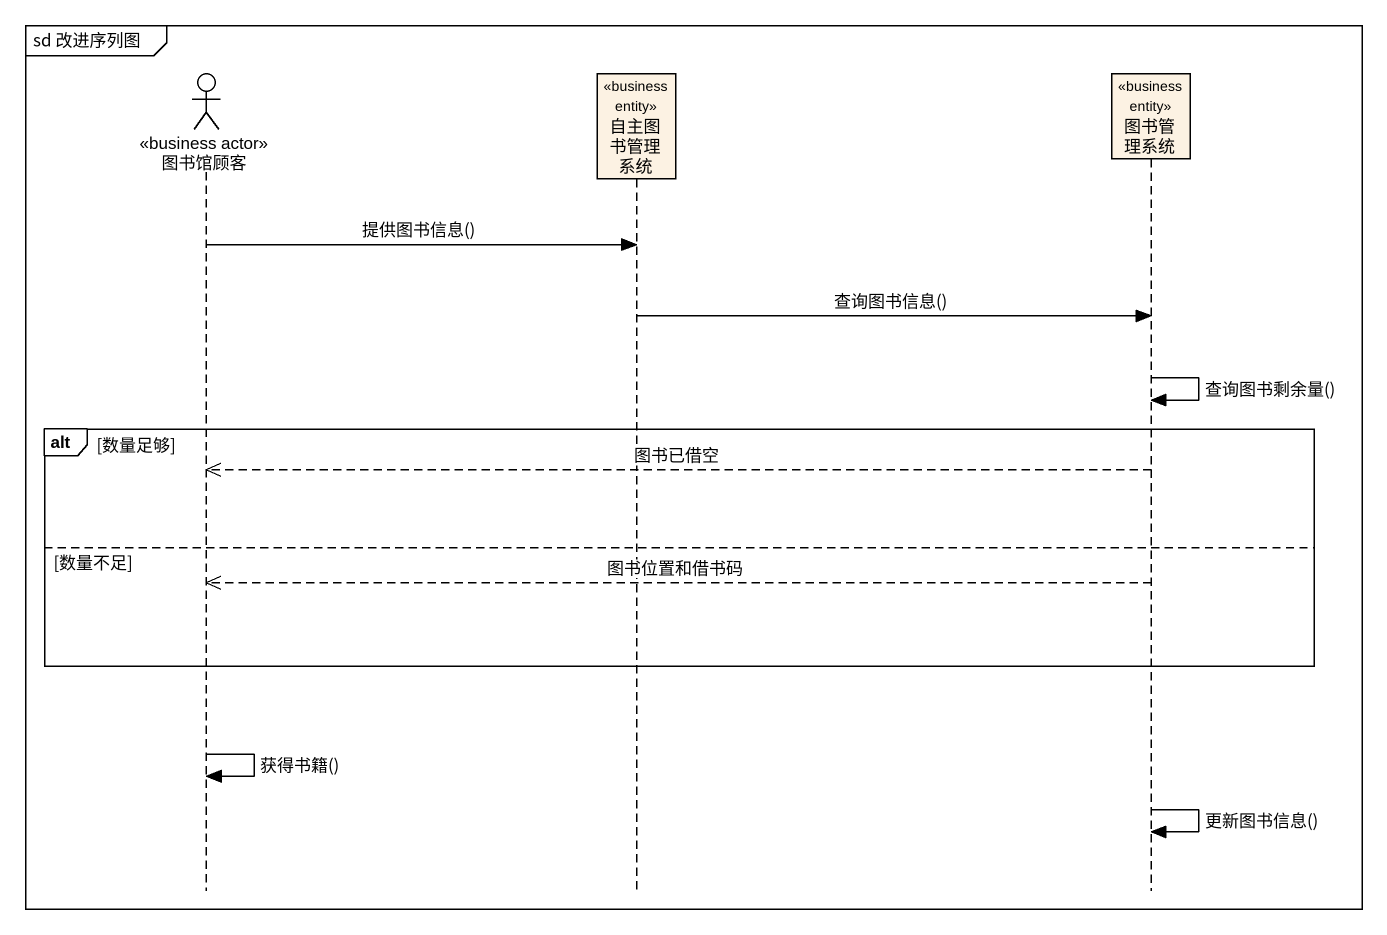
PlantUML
@startuml
mainframe sd 改进序列图
hide footbox
actor 图书馆顾客 <<business actor>>
participant 自主图书管理系统 <<business entity>>
participant 图书管理系统 <<business entity>>

图书馆顾客 -> 自主图书管理系统 : 提供图书信息()
自主图书管理系统 -> 图书管理系统 : 查询图书信息()
图书管理系统 -> 图书管理系统 : 查询图书剩余量()
alt 数量足够
  图书管理系统 -->> 图书馆顾客 : 图书已借空
else 数量不足
  图书管理系统 -->> 图书馆顾客 : 图书位置和借书码
end
图书馆顾客 -> 图书馆顾客 : 获得书籍()
图书管理系统 -> 图书管理系统 : 更新图书信息()
@enduml
